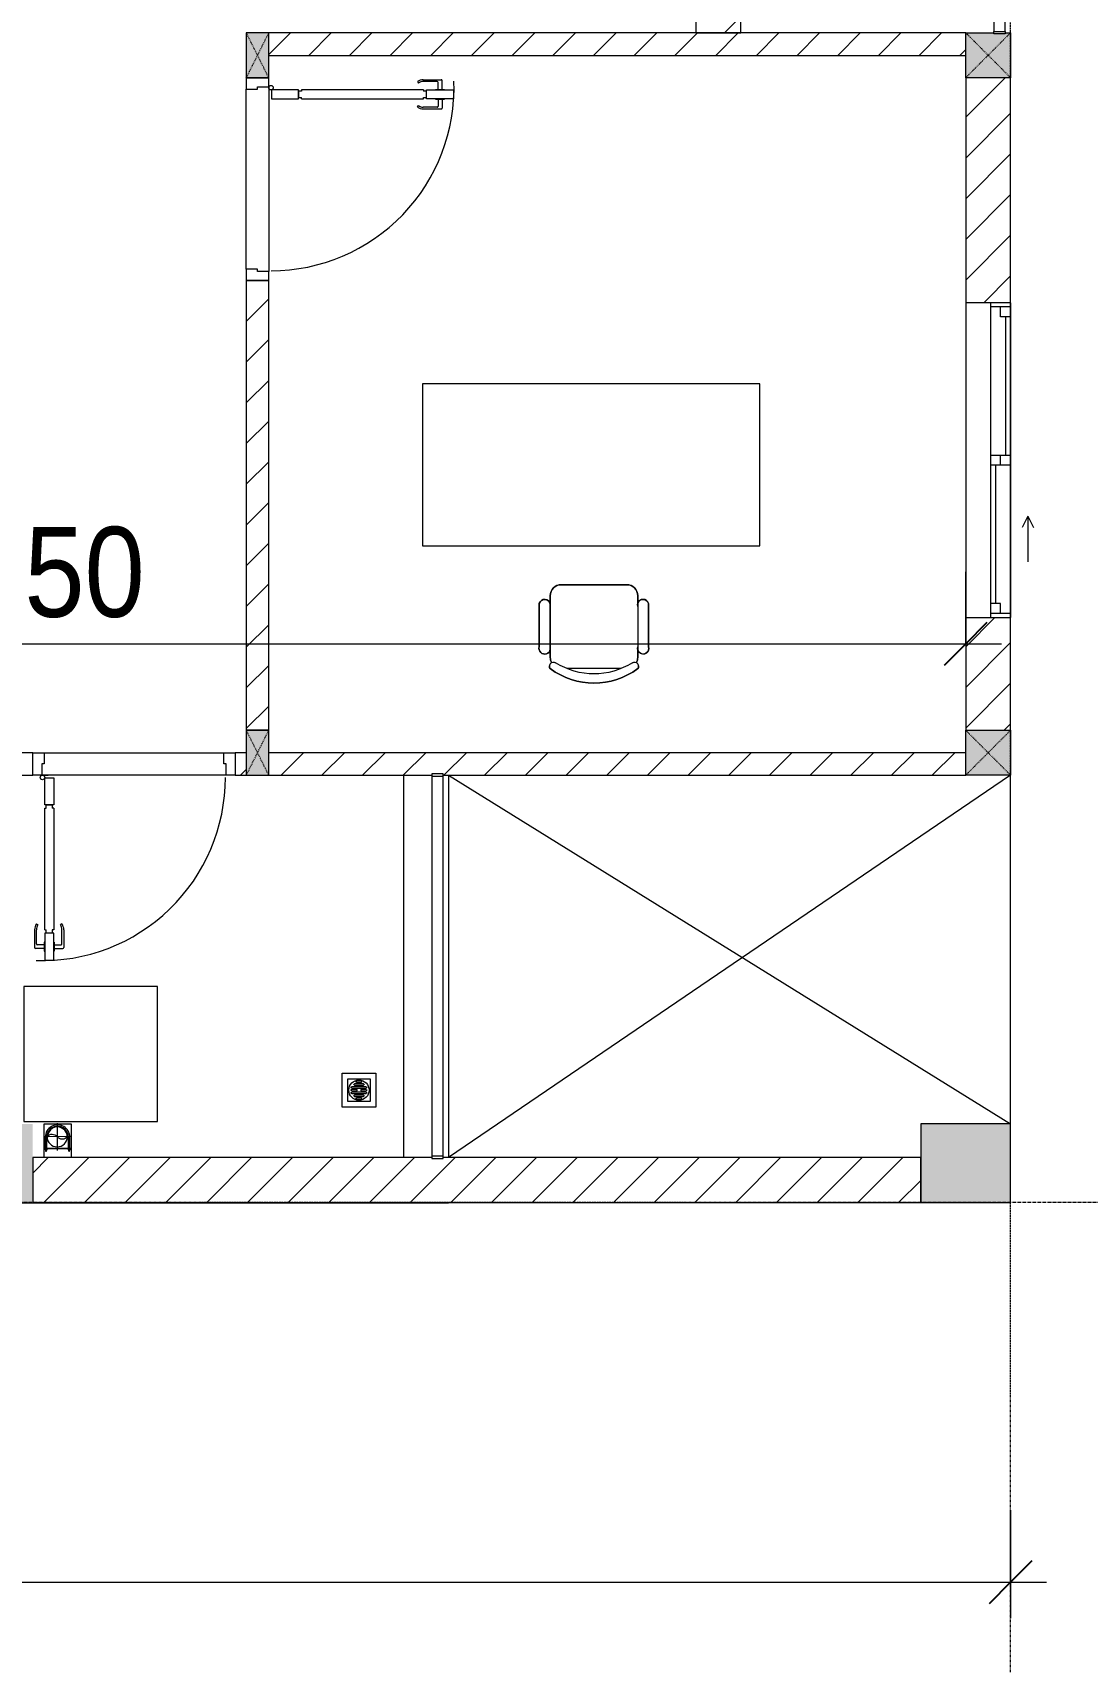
# Model space of a CAD drawing. Header units: millimetres. Extents: x 1591 to 239055, y -15958 to 83255.
# Drawn here: x 218782 to 223473, y 15149 to 22437 of the extents above; entities that cross this region are included whole.
import ezdxf

# ---------------------------------------------------------------- set-up
doc = ezdxf.new("R2010")
doc.units = ezdxf.units.MM
for name, pattern in [('Dash', [6, 3, -3]), ('Dash 1_8_', [6.35, 3.175, -3.175]), ('Grid Line', [22.225, 12.7, -3.175, 3.175, -3.175]), ('IMPORT-CENTER _2_', [40.64, 25.4, -5.08, 5.08, -5.08])]:
    doc.linetypes.add(name, pattern=pattern)
for name, color, linetype, lineweight in [('0-1', 250, 'Continuous', 5), ('A-ANNO-DIMS', 211, 'Continuous', 9), ('A-ANNO-DIMS-160', 211, 'Continuous', 9), ('A-AREA', 32, 'Dash 1_8_', 9), ('A-DETL-GENF-1', 9, 'Continuous', 9), ('A-DETL-THIN-1', 151, 'Continuous', 9), ('A-DOOR-1', 254, 'Continuous', 9), ('A-DOOR-2', 9, 'Continuous', 9), ('A-FLOR-1', 7, 'Continuous', 9), ('A-FLOR-2', 9, 'Continuous', 9), ('A-FLOR-HRAL', 11, 'Continuous', 9), ('A-FLOR-HRAL-1', 254, 'Continuous', 9), ('A-FLOR-HRAL-2', 9, 'Continuous', 9), ('A-GLAZ', 151, 'Continuous', 9), ('A-WALL-1', 253, 'Continuous', 18), ('A-WALL-2', 9, 'Continuous', 9), ('A-WALL-3', 113, 'Continuous', 18), ('A-WALL-PATT-1', 10, 'Continuous', 9), ('A-WALL-PATT-2', 111, 'Continuous', 9), ('G-IMPT', 8, 'Continuous', 9), ('G-IMPT-1', 254, 'Continuous', 9), ('G-IMPT-2', 8, 'IMPORT-CENTER _2_', 9), ('I-FURN', 30, 'Continuous', 9), ('I-FURN-1', 254, 'Continuous', 9), ('M-EQPM', 50, 'Continuous', 9), ('S-COLS', 52, 'Continuous', 9), ('S-COLS-1', 52, 'Continuous', 5), ('S-COLS-2', 250, 'Continuous', 18), ('S-COLS-3', 254, 'Continuous', 9), ('S-COLS-4', 253, 'Continuous', 18), ('S-COLS-5', 52, 'Continuous', 18), ('S-COLS-HDLN', 52, 'Dash', 9), ('S-COLS-HDLN-1', 9, 'Dash', 9), ('S-GRID-1', 1, 'Grid Line', 9)]:
    doc.layers.add(name, color=color, linetype=linetype, lineweight=lineweight)
doc.styles.add('UTM Avo', font='UTM Avo.ttf', dxfattribs={"width": 0.9, "height": 400})
doc.dimstyles.new('1_Dim_chi_tiet_2_5', dxfattribs={"dimscale": 304.8, "dimtxt": 399.720379, "dimasz": 0.629921, "dimexe": 0.524934, "dimexo": 0.0625, "dimgap": 0.052493, "dimtad": 1, "dimdec": 0, "dimrnd": 5, "dimzin": 0, "dimdsep": 46, "dimtxsty": 'UTM Avo', "dimblk1": 'OBLIQUE', "dimblk2": 'OBLIQUE', "dimsah": 1, "dimcen": 0.09, "dimdle": 0.524934, "dimazin": 0, "dimtfac": 1, "dimtdec": 4, "dimtix": 1, "dimtmove": 0, "dimatfit": 3, "dimfxl": 1.049869, "dimfxlon": 1, "dimtvp": 1, "dimtolj": 1, "dimtzin": 0, "dimarcsym": 2})
doc.dimstyles.new('1_Dim_chi_tiet_2_5_1', dxfattribs={"dimscale": 304.8, "dimtxt": 399.720379, "dimasz": 0.629921, "dimexe": 0.524934, "dimexo": 0.0625, "dimgap": 0.052493, "dimtad": 1, "dimdec": 0, "dimrnd": 5, "dimzin": 0, "dimdsep": 46, "dimtxsty": 'UTM Avo', "dimblk1": 'OBLIQUE', "dimblk2": 'OBLIQUE', "dimsah": 1, "dimcen": 0.09, "dimdle": 0.524934, "dimazin": 0, "dimtfac": 1, "dimtdec": 4, "dimtix": 1, "dimtmove": 0, "dimatfit": 3, "dimfxl": 1.049869, "dimfxlon": 1, "dimtvp": 1, "dimtolj": 1, "dimtzin": 0, "dimarcsym": 2})
pattern_1 = [(45, (0, 0), (-90.50967, 90.50967), [])]
pattern_2 = [(45, (95879.7, 0), (-90.50967, 90.50967), [])]

# ---------------------------------------------------------------- blocks, each defined once
blk = doc.blocks.new('NCV_TKTC_KET CAU_rvt-1-TKCS_MB TẦNG 6-8')
at = {"layer": 'S-COLS-1'}
for points in [[(122902.6, 17236.9), (122902.6, 17586.9), (122302.6, 17586.9), (122302.6, 17236.9)], [(127252.6, 17236.9), (127252.6, 17586.9), (126852.6, 17586.9), (126852.6, 17236.9)]]:
    blk.add_hatch(color=256, dxfattribs=at).paths.add_polyline_path(points)
at = {"layer": 'A-FLOR-1'}
blk.add_line((122752.4, 17235.3), (124752.5, 17235.3), dxfattribs=at)
at = {"layer": 'S-COLS-2'}
for p, q in [((127252.6, 17586.9), (126852.6, 17586.9)), ((126852.6, 17586.9), (126852.6, 17236.9)), ((127252.6, 17236.9), (127252.6, 17586.9)), ((126852.6, 17236.9), (127252.6, 17236.9))]:
    blk.add_line(p, q, dxfattribs=at)
blk = doc.blocks.new('DOOR_CW_01 CANH MO-PANEL KINH - DIW_01-900x2200-CỬA GỖ VÂN LAMINATE-553393-TKCS_MB TẦNG 6-8')
at = {"layer": 'A-DETL-GENF-1'}
for p, q in [((-442, 737), (-442, 816.5)), ((-399, 820.5), (-438, 820.5)), ((-399, 803.5), (-430, 803.5)), ((-399, 831.8), (-397, 831.8)), ((-399, 792.2), (-399, 831.8)), ((-397, 872), (-357, 872)), ((-397, 752), (-397, 872)), ((-397, 792.2), (-397, 831.8)), ((-357, 872), (-357, 752)), ((-357, 792.2), (-357, 831.8)), ((-355, 831.8), (-357, 831.8)), ((-355, 792.2), (-355, 831.8)), ((-355, 820.5), (-316, 820.5)), ((-355, 803.5), (-324, 803.5)), ((-312, 737), (-312, 816.5)), ((-434, 799.5), (-434, 737)), ((-397, 792.2), (-399, 792.2)), ((-357, 752), (-397, 752)), ((-397, 738), (-391, 738)), ((-397, 738), (-397, 196)), ((-363, 752), (-391, 752)), ((-391, 752), (-391, 738)), ((-363, 738), (-363, 752)), ((-357, 738), (-363, 738)), ((-357, 792.2), (-355, 792.2)), ((-357, 196), (-357, 738)), ((-320, 799.5), (-320, 737)), ((-433.9, 711.2), (-427.3, 715.8)), ((-320.1, 711.2), (-326.7, 715.8)), ((-397, 196), (-391, 196)), ((-357, 182), (-397, 182)), ((-397, 182), (-397, 62)), ((-391, 196), (-391, 182)), ((-391, 182), (-363, 182)), ((-357, 196), (-363, 196)), ((-363, 182), (-363, 196)), ((-357, 62), (-357, 182)), ((-397, 62), (-357, 62))]:
    blk.add_line(p, q, dxfattribs=at)
blk.add_circle((-407, 60), 10, dxfattribs=at)
for centre, radius, start, end in [((-438, 816.5), 4, 90, 180), ((-407, 60), 814, 360, 92), ((-430, 799.5), 4, 90, 180), ((-324, 799.5), 4, 360, 90), ((-316, 816.5), 4, 0, 90), ((-397, 737), 45, 180, 215), ((-397, 737), 37, 180, 215), ((-357, 737), 37, 325, 0), ((-357, 737), 45, 325, 0)]:
    blk.add_arc(centre, radius, start, end, dxfattribs=at)
at = {"layer": 'A-DOOR-2'}
for p, q in [((-410, 50), (-450, 50)), ((-450, 50), (-450, -50)), ((-410, 0), (-410, 50)), ((-400, 0), (-410, 0)), ((-407, 50), (-382, 50)), ((-400, -50), (-400, 0)), ((410, 0), (400, 0)), ((400, 0), (400, -50)), ((450, 50), (410, 50)), ((410, 50), (410, 0)), ((450, -50), (450, 50)), ((-450, -50), (-400, -50)), ((400, -50), (450, -50))]:
    blk.add_line(p, q, dxfattribs=at)
blk = doc.blocks.new('BAN LV A - BAN LV A_dwg_ban hoc2-348006-TKCS_MB TẦNG 6-8')
at = {"layer": 'I-FURN'}
for p, q in [((145.8, 437.4), (-145.8, 437.4)), ((-194.4, 388.8), (-194.4, 113.4)), ((194.4, 113.4), (194.4, 388.8)), ((-243, 354.4), (-243, 162)), ((194.4, 351.4), (194.4, 150.8)), ((243.7, 162), (243.7, 354.4)), ((-120.5, 64.8), (120.5, 64.8))]:
    blk.add_line(p, q, dxfattribs=at)
at = {"layer": 'I-FURN', "flags": 128}
blk.add_lwpolyline([(-737.8, 610.5), (-737.8, 1330.5), (-154.9, 1330.5), (762.2, 1330.5), (762.2, 610.5)], close=True, dxfattribs=at)
at = {"layer": 'I-FURN'}
for centre, radius, start, end in [((-145.8, 388.8), 48.6, 90, 180), ((145.8, 388.8), 48.6, 360, 90), ((-218.7, 347.3), 25.3, 343.7398, 163.7398), ((219.4, 347.3), 25.3, 16.2602, 170.70537), ((-218.7, 154.9), 25.3, 163.7398, 16.2602), ((219.4, 154.9), 25.3, 189.29463, 16.2602), ((-180.2, 75.4), 17.8, 57.97259, 216.69006), ((-145.8, 113.4), 48.6, 180, 207.58444), ((0, 359.3), 318.2, 237.57575, 302.42425), ((180.2, 75.4), 17.8, 323.30994, 122.02741), ((145.8, 113.4), 48.6, 332.41556, 0), ((0, 324), 324, 233.1301, 306.8699)]:
    blk.add_arc(centre, radius, start, end, dxfattribs=at)
blk = doc.blocks.new('BAN LV A - BAN LV A_dwg-348005-TKCS_MB TẦNG 6-8')
at = {"extrusion": (0, 0, -1), "zscale": -1, "rotation": 180}
blk.add_blockref('BAN LV A - BAN LV A_dwg_ban hoc2-348006-TKCS_MB TẦNG 6-8', (-729, 1383.7), dxfattribs=at)
blk = doc.blocks.new('BAN LV A - BAN LV A-348231-TKCS_MB TẦNG 6-8')
at = {"layer": 'I-FURN-1'}
for p, q in [((534.6, 1270.3), (534.6, 1235.9)), ((923.4, 1232.9), (923.4, 1270.3)), ((486, 1221.7), (486, 1029.3)), ((972.7, 1029.3), (972.7, 1221.7)), ((534.6, 1029.3), (534.6, 994.9)), ((923.4, 994.9), (923.4, 1032.3)), ((583.2, 946.3), (874.8, 946.3)), ((1491.2, 773.2), (-8.8, 773.2)), ((-8.8, 773.2), (-8.8, 53.2)), ((1491.2, 53.2), (1491.2, 773.2)), ((-8.8, 53.2), (1491.2, 53.2))]:
    blk.add_line(p, q, dxfattribs=at)
for centre, radius, start, end in [((548.9, 1308.3), 17.8, 143.30994, 240.59603), ((729, 1059.7), 324, 53.1301, 126.8699), ((909.2, 1308.3), 17.8, 299.40397, 36.69006), ((510.3, 1228.8), 25.3, 16.2602, 196.2602), ((583.2, 1270.3), 48.6, 152.41556, 180), ((874.8, 1270.3), 48.6, 360, 27.58444), ((948.4, 1228.8), 25.3, 343.7398, 170.70537), ((510.3, 1036.4), 25.3, 196.2602, 343.7398), ((948.4, 1036.4), 25.3, 189.29463, 343.7398), ((583.2, 994.9), 48.6, 180, 270), ((874.8, 994.9), 48.6, 270, 360)]:
    blk.add_arc(centre, radius, start, end, dxfattribs=at)
blk.add_blockref('BAN LV A - BAN LV A_dwg-348005-TKCS_MB TẦNG 6-8', (0, 0))
blk = doc.blocks.new('MAY GIAT - MAY GIAT_dwg-348053-TKCS_MB TẦNG 6-8')
at = {"layer": 'G-IMPT-1', "flags": 128}
blk.add_lwpolyline([(5, 596.6), (5, 2.3), (605, 2.3), (605, 596.6)], close=True, dxfattribs=at)
blk = doc.blocks.new('MAY GIAT - MAY GIAT-348233-TKCS_MB TẦNG 6-8')
at = {"layer": 'I-FURN-1'}
for p, q in [((5, 596.6), (5, 2.3)), ((605, 596.6), (5, 596.6)), ((605, 2.3), (605, 596.6)), ((5, 2.3), (605, 2.3))]:
    blk.add_line(p, q, dxfattribs=at)
blk.add_blockref('MAY GIAT - MAY GIAT_dwg-348053-TKCS_MB TẦNG 6-8', (0, 0))
blk = doc.blocks.new('Railing - 50 x 10mm-901205-TKCS_MB TẦNG 6-8')
at = {"layer": 'A-FLOR-HRAL-2'}
for p, q in [((25, 5), (-25, 5)), ((-25, 5), (-25, -5)), ((25, -5), (25, 5)), ((-25, -5), (25, -5))]:
    blk.add_line(p, q, dxfattribs=at)
blk = doc.blocks.new('Railing - Railing-884738-TKCS_MB TẦNG 6-8')
at = {"layer": 'A-FLOR-HRAL-2'}
for p, q in [((101769.1, 9871.7), (101769.1, 8182.9)), ((101819.1, 8182.9), (101819.1, 9871.7))]:
    blk.add_line(p, q, dxfattribs=at)
at = {"rotation": 180}
for p in [(101794.1, 9876.7), (101794.1, 8177.9)]:
    blk.add_blockref('Railing - 50 x 10mm-901205-TKCS_MB TẦNG 6-8', p, dxfattribs=at)
blk = doc.blocks.new('G1_SOF - BO TRU - 100x200-745959-TKCS_MB TẦNG 6-8')
at = {"layer": 'S-COLS'}
blk.add_hatch(color=256, dxfattribs=at).paths.add_polyline_path([(-50, 100), (-50, -100), (50, -100), (50, 100)])
at = {"layer": 'S-COLS-4'}
for p, q in [((50, 100), (-50, 100)), ((-50, 100), (-50, -100)), ((50, -100), (50, 100)), ((-50, -100), (50, -100))]:
    blk.add_line(p, q, dxfattribs=at)
at = {"layer": 'S-COLS-HDLN-1'}
for p, q in [((50, 100), (-50, -100)), ((-50, 100), (50, -100))]:
    blk.add_line(p, q, dxfattribs=at)
blk = doc.blocks.new('DOOR_CW_01 CANH MO-PANEL KINH - DIG_01-900x2200-CỬA NHÔM KÍNH-901215-TKCS_MB TẦNG 6-8')
at = {"layer": 'A-DETL-GENF-1'}
for p, q in [((-397, -182), (-397, -62)), ((-397, -62), (-357, -62)), ((-357, -62), (-357, -182)), ((-357, -182), (-397, -182)), ((-397, -196), (-391, -196)), ((-397, -738), (-397, -196)), ((-391, -196), (-391, -182)), ((-391, -182), (-363, -182)), ((-363, -182), (-363, -196)), ((-357, -196), (-363, -196)), ((-357, -196), (-357, -738)), ((-433.9, -711.2), (-427.3, -715.8)), ((-320.1, -711.2), (-326.7, -715.8)), ((-442, -737), (-442, -816.5)), ((-434, -799.5), (-434, -737)), ((-399, -792.2), (-399, -831.8)), ((-397, -792.2), (-399, -792.2)), ((-397, -738), (-391, -738)), ((-357, -752), (-397, -752)), ((-397, -752), (-397, -872)), ((-397, -792.2), (-397, -831.8)), ((-391, -752), (-391, -738)), ((-363, -752), (-391, -752)), ((-357, -738), (-363, -738)), ((-363, -738), (-363, -752)), ((-357, -872), (-357, -752)), ((-357, -792.2), (-357, -831.8)), ((-357, -792.2), (-355, -792.2)), ((-355, -792.2), (-355, -831.8)), ((-320, -799.5), (-320, -737)), ((-312, -737), (-312, -816.5)), ((-399, -820.5), (-438, -820.5)), ((-399, -803.5), (-430, -803.5)), ((-399, -831.8), (-397, -831.8)), ((-397, -872), (-357, -872)), ((-355, -831.8), (-357, -831.8)), ((-355, -803.5), (-324, -803.5)), ((-355, -820.5), (-316, -820.5))]:
    blk.add_line(p, q, dxfattribs=at)
blk.add_circle((-407, -60), 10, dxfattribs=at)
for centre, radius, start, end in [((-407, -60), 814, 268, 0), ((-397, -737), 45, 145, 180), ((-397, -737), 37, 145, 180), ((-357, -737), 37, 0, 35), ((-357, -737), 45, 360, 35), ((-430, -799.5), 4, 180, 270), ((-324, -799.5), 4, 270, 0), ((-438, -816.5), 4, 180, 270), ((-316, -816.5), 4, 270, 0)]:
    blk.add_arc(centre, radius, start, end, dxfattribs=at)
at = {"layer": 'A-DOOR-2'}
for p, q in [((-450, -50), (-450, 50)), ((-450, 50), (-400, 50)), ((-400, 50), (-400, 0)), ((400, 0), (400, 50)), ((400, 50), (450, 50)), ((450, 50), (450, -50)), ((-410, -50), (-450, -50)), ((-410, 0), (-410, -50)), ((-400, 0), (-410, 0)), ((-407, -50), (-382, -50)), ((410, 0), (400, 0)), ((410, -50), (410, 0)), ((450, -50), (410, -50))]:
    blk.add_line(p, q, dxfattribs=at)
blk = doc.blocks.new('NCV_TKTC_TANG 6 - 8_rvt-2-TKCS_MB TẦNG 6-8')
at = {"layer": 'A-WALL-PATT-1'}
h = blk.add_hatch(dxfattribs=at)
h.set_pattern_fill('FP_1', color=256, style=0, pattern_type=2)
h.set_pattern_definition(pattern_1)
h.paths.add_polyline_path([(127052.6, 22336.9), (127052.6, 22436.9), (123952.6, 22436.9), (123952.6, 22336.9), (125430.8, 22336.9)])
h = blk.add_hatch(dxfattribs=at)
h.set_pattern_fill('FP_1', color=256, style=0, pattern_type=2)
h.set_pattern_definition(pattern_1)
h.paths.add_polyline_path([(123952.6, 19337.4), (123952.6, 21336.5), (123852.6, 21336.5), (123852.6, 19337.4)])
h = blk.add_hatch(dxfattribs=at)
h.set_pattern_fill('FP_1', color=256, style=0, pattern_type=2)
h.set_pattern_definition(pattern_1)
h.paths.add_polyline_path([(123852.6, 19136.9), (123852.6, 19236.9), (123802.6, 19236.9), (123802.6, 19136.9), (123818.8, 19136.9)])
h.paths.add_polyline_path([(122902.6, 19136.9), (122902.6, 19236.9), (122852.6, 19236.9), (122852.6, 19136.9)])
h = blk.add_hatch(dxfattribs=at)
h.set_pattern_fill('FP_1', color=256, style=0, pattern_type=2)
h.set_pattern_definition(pattern_1)
h.paths.add_polyline_path([(127052.6, 19136.9), (127052.6, 19236.9), (123952.6, 19236.9), (123952.6, 19136.9), (124677.6, 19136.9), (124677.6, 19142.4), (124727.6, 19142.4), (124727.6, 19136.9), (125430.8, 19136.9)])
at = {"layer": 'A-FLOR-2'}
for p, q in [((123852.6, 21386.5), (123852.6, 22186.5)), ((123952.6, 22196.5), (123952.6, 21376.5)), ((122952.6, 19236.9), (123752.6, 19236.9))]:
    blk.add_line(p, q, dxfattribs=at)
at = {"layer": 'A-WALL-1'}
for p, q in [((127052.6, 22436.9), (123952.6, 22436.9)), ((123952.6, 22336.9), (127052.6, 22336.9)), ((123852.6, 22236.5), (123952.6, 22236.5)), ((123952.6, 21336.5), (123852.6, 21336.5)), ((123852.6, 21336.5), (123852.6, 19337.4)), ((123952.6, 19337.4), (123952.6, 21336.5)), ((123852.6, 19337.4), (123952.6, 19337.4)), ((122902.6, 19236.9), (122852.6, 19236.9)), ((122902.6, 19136.9), (122902.6, 19236.9)), ((123852.6, 19236.9), (123802.6, 19236.9)), ((123802.6, 19236.9), (123802.6, 19136.9)), ((127052.6, 19236.9), (123952.6, 19236.9)), ((122852.6, 19136.9), (122902.6, 19136.9)), ((123802.6, 19136.9), (123852.6, 19136.9)), ((123952.6, 19136.9), (124677.6, 19136.9)), ((124727.6, 19136.9), (127052.6, 19136.9))]:
    blk.add_line(p, q, dxfattribs=at)
at = {"layer": 'A-WALL-2'}
for p, q in [((123852.6, 21386.5), (123852.6, 22186.5)), ((123952.6, 22196.5), (123952.6, 21376.5)), ((122952.6, 19236.9), (123752.6, 19236.9)), ((123762.6, 19136.9), (122942.6, 19136.9)), ((124552.6, 17436.9), (124552.6, 19136.9)), ((124752.6, 19136.9), (124752.6, 17436.9))]:
    blk.add_line(p, q, dxfattribs=at)
at = {"layer": 'A-DOOR-1', "rotation": 269.9999999999996}
blk.add_blockref('DOOR_CW_01 CANH MO-PANEL KINH - DIW_01-900x2200-CỬA GỖ VÂN LAMINATE-553393-TKCS_MB TẦNG 6-8', (123902.6, 21786.5), dxfattribs=at)
at = {"layer": 'A-DOOR-1'}
blk.add_blockref('DOOR_CW_01 CANH MO-PANEL KINH - DIG_01-900x2200-CỬA NHÔM KÍNH-901215-TKCS_MB TẦNG 6-8', (123352.6, 19186.9), dxfattribs=at)
at = {"layer": 'A-FLOR-HRAL-1'}
blk.add_blockref('Railing - Railing-884738-TKCS_MB TẦNG 6-8', (22908.5, 9260.7), dxfattribs=at)
at = {"layer": 'I-FURN-1'}
for name, p, rotation in [('BAN LV A - BAN LV A-348231-TKCS_MB TẦNG 6-8', (126128.2, 20929.7), 180), ('MAY GIAT - MAY GIAT-348233-TKCS_MB TẦNG 6-8', (122860.3, 18202.4), 269.9999999999991)]:
    blk.add_blockref(name, p, dxfattribs=dict(at, rotation=rotation))
at = {"layer": 'S-COLS-3', "rotation": 180}
for p in [(123902.6, 22336.9), (123902.6, 19236.9)]:
    blk.add_blockref('G1_SOF - BO TRU - 100x200-745959-TKCS_MB TẦNG 6-8', p, dxfattribs=at)
blk = doc.blocks.new('G1_SOF - BO TRU - 200x200-3056269-TKCS_MB TẦNG 6-8')
at = {"layer": 'S-COLS'}
blk.add_hatch(color=256, dxfattribs=at).paths.add_polyline_path([(100, 100), (-100, 100), (-100, -100), (100, -100)])
at = {"layer": 'S-COLS-5'}
for p, q in [((-100, 100), (100, 100)), ((-100, -100), (-100, 100)), ((100, 100), (100, -100)), ((100, -100), (-100, -100))]:
    blk.add_line(p, q, dxfattribs=at)
at = {"layer": 'S-COLS-HDLN'}
for p, q in [((100, -100), (-100, 100)), ((-100, -100), (100, 100))]:
    blk.add_line(p, q, dxfattribs=at)
blk = doc.blocks.new('G1_SOF - BO TRU - 200x200-V118-TKCS_MB TẦNG 6-8')
at = {"layer": 'S-COLS'}
blk.add_hatch(color=256, dxfattribs=at).paths.add_polyline_path([(-75, 100), (-100, 100), (-100, -100), (-75, -100), (-75, -96.6), (-25, -96.6), (-25, -100), (100, -100), (100, 100), (-25, 100)])
at = {"layer": 'S-COLS-5'}
for p, q in [((-100, 100), (100, 100)), ((-100, -100), (-100, 100)), ((100, 100), (100, -100)), ((-75, -100), (-100, -100)), ((100, -100), (-25, -100))]:
    blk.add_line(p, q, dxfattribs=at)
at = {"layer": 'S-COLS-HDLN'}
for p, q in [((100, -100), (-100, 100)), ((-100, -100), (100, 100))]:
    blk.add_line(p, q, dxfattribs=at)
blk = doc.blocks.new('TKTC_XREF_251221_MB TANG 2-7 - TKTC_XREF_260130_MB TANG 2-5_dwg_THU NUOC - THU NUOC-444531-TKCS_MB TẦNG 1-4746810-TKCS_MB TẦNG 6-8')
at = {"layer": 'G-IMPT'}
for p, q in [((-23.3, 10.8), (40.9, 10.8)), ((40.9, 4.8), (-23.3, 4.8)), ((-11, 23.3), (28.5, 23.3)), ((28.5, 17.3), (-11, 17.3)), ((-1.1, 35.6), (18.5, 35.6)), ((18.5, 29.6), (-1.1, 29.6)), ((-23.3, -13.6), (40.9, -13.6)), ((40.9, -19.6), (-23.3, -19.6)), ((-11, -26.1), (28.5, -26.1)), ((28.5, -32.1), (-11, -32.1)), ((-1.1, -38.5), (18.5, -38.5)), ((18.5, -44.5), (-1.1, -44.5))]:
    blk.add_line(p, q, dxfattribs=at)
at = {"layer": 'G-IMPT', "flags": 128}
for points in [[(83.7, -79.4), (83.7, 70.6), (-66.3, 70.6), (-66.3, -79.4)], [(58.7, -54.4), (58.7, 45.6), (-41.3, 45.6), (-41.3, -54.4)]]:
    blk.add_lwpolyline(points, close=True, dxfattribs=at)
for points in [[(-23.3, -1.2), (0.7, -1.2), (0.7, -7.2), (-23.3, -7.2)], [(40.9, -7.2), (16.7, -7.2), (16.7, -1.2), (40.9, -1.2)]]:
    blk.add_lwpolyline(points, dxfattribs=at)
at = {"layer": 'G-IMPT'}
for centre, radius, start, end in [((8.7, -4.4), 45, 360, 180), ((8.7, -4.4), 45, 360, 180), ((-23.3, 7.8), 3, 90, 270), ((-11, 20.3), 3, 90, 270), ((-1.1, 32.6), 3, 90, 270), ((18.5, 32.6), 3, 270, 90), ((28.5, 20.3), 3, 270, 90), ((40.9, 7.8), 3, 270, 90), ((8.7, -4.4), 45, 180, 360), ((8.7, -4.4), 45, 180, 360), ((-23.3, -4.2), 3, 90, 270), ((-23.3, -16.6), 3, 90, 270), ((-11, -29.1), 3, 90, 270), ((-1.1, -41.5), 3, 90, 270), ((18.5, -41.5), 3, 270, 90), ((28.5, -29.1), 3, 270, 90), ((40.9, -4.2), 3, 270, 90), ((40.9, -16.6), 3, 270, 90)]:
    blk.add_arc(centre, radius, start, end, dxfattribs=at)
blk = doc.blocks.new('TKTC_XREF_251221_MB TANG 2-7 - TKTC_XREF_260130_MB TANG 2-5_dwg_$cc-4746806-TKCS_MB TẦNG 6-8')
at = {"layer": 'G-IMPT-2'}
for p, q in [((-0.673, 0), (0.673, 0)), ((0, -0.673), (0, 0.673))]:
    blk.add_line(p, q, dxfattribs=at)
at = {"layer": 'M-EQPM'}
blk.add_circle((0, 0), 0.5, dxfattribs=at)
for centre, radius, start, end in [((0, 0), 0.5, 90, 270), ((0.188, 0.25), 0.313, 126.8699, 233.1301), ((-0.188, -0.25), 0.313, 306.8699, 53.1301)]:
    blk.add_arc(centre, radius, start, end, dxfattribs=at)
blk = doc.blocks.new('TKTC_XREF_251221_MB TANG 2-7 - TKTC_XREF_260130_MB TANG 2-5_dwg_CUM U_DN100-4746796-TKCS_MB TẦNG 6-8')
at = {"layer": 'G-IMPT'}
blk.add_hatch(color=256, dxfattribs=at).paths.add_polyline_path([(0, 61), (0, 57), (14.8, 55.1), (28.5, 49.4), (40.3, 40.3), (49.4, 28.5), (55.1, 14.8), (57, 0), (55.1, -14.8), (49.4, -28.5), (40.3, -40.3), (28.5, -49.4), (14.8, -55.1), (0, -57), (0, -61), (15.8, -58.9), (30.5, -52.8), (43.1, -43.1), (52.8, -30.5), (58.9, -15.8), (61, 0), (58.9, 15.8), (52.8, 30.5), (43.1, 43.1), (30.5, 52.8), (15.8, 58.9)])
for p, q in [((-79.1, 66.6), (-79.1, 63.4)), ((-76.6, 66.6), (-76.6, 63.4)), ((-74.6, 66.6), (-74.6, 63.4)), ((-72.7, 69.3), (-72.7, 60.7)), ((-66.9, 67.9), (-71.7, 67.9)), ((-66.9, 62.1), (-71.7, 62.1)), ((-65, 69), (0, 69)), ((-79.1, -63.4), (-79.1, -66.6)), ((-76.6, -63.4), (-76.6, -66.6)), ((-74.6, -63.4), (-74.6, -66.6)), ((-72.7, -60.7), (-72.7, -69.3)), ((-66.9, -62.1), (-71.7, -62.1)), ((-66.9, -67.9), (-71.7, -67.9)), ((-65, -69), (0, -69))]:
    blk.add_line(p, q, dxfattribs=at)
at = {"layer": 'G-IMPT', "flags": 128}
for points in [[(-72.7, 67.6), (-78.1, 67.6), (-78.1, 62.4), (-72.7, 62.4)], [(-71.7, 59.2), (-66.9, 59.2), (-66.9, 70.8), (-71.7, 70.8)], [(-66.9, 70.8), (-66.9, 72.7), (-65, 72.7), (-65, 57.3), (-66.9, 57.3), (-66.9, 59.2)], [(-65, 61), (0, 61), (0, 57)], [(-72.7, -62.4), (-78.1, -62.4), (-78.1, -67.6), (-72.7, -67.6)], [(-71.7, -70.8), (-66.9, -70.8), (-66.9, -59.2), (-71.7, -59.2)], [(-66.9, -59.2), (-66.9, -57.3), (-65, -57.3), (-65, -72.7), (-66.9, -72.7), (-66.9, -70.8)], [(-65, -61), (0, -61), (0, -57)]]:
    blk.add_lwpolyline(points, dxfattribs=at)
at = {"layer": 'G-IMPT'}
for centre, radius, start, end in [((-78.1, 66.6), 0.96, 90, 180), ((-78.1, 63.4), 0.96, 180, 270), ((-71.1, 69.3), 1.56, 112.61986, 247.38014), ((-67.9, 65), 4.8, 143.1301, 216.8699), ((-71.1, 60.7), 1.56, 112.61986, 247.38014), ((0, 0), 69, 270, 90), ((0, 0), 61, 270, 90), ((0, 0), 57, 270, 90), ((-78.1, -63.4), 0.96, 90, 180), ((-78.1, -66.6), 0.96, 180, 270), ((-71.1, -60.7), 1.56, 112.61986, 247.38014), ((-67.9, -65), 4.8, 143.1301, 216.8699), ((-71.1, -69.3), 1.56, 112.61986, 247.38014)]:
    blk.add_arc(centre, radius, start, end, dxfattribs=at)
blk = doc.blocks.new('TKTC_XREF_251221_MB TANG 2-7 - TKTC_XREF_251221_MB TANG 2-7-2039446-TKCS_MB TẦNG 6-8')
at = {"layer": 'M-EQPM'}
for p, q in [((93600, 350), (93600, 1900)), ((89301, 240), (89301, 349.9)), ((89301, 349.9), (89420.6, 349.9)), ((89420.6, 349.9), (89420.6, 240)), ((89301, 200), (89301, 240)), ((89301, 240), (89420.6, 240)), ((89420.6, 240), (89301, 240)), ((89420.8, 240), (89420.8, 200))]:
    blk.add_line(p, q, dxfattribs=at)
at = {"extrusion": (0, 0, -1), "zscale": -1}
blk.add_blockref('TKTC_XREF_251221_MB TANG 2-7 - TKTC_XREF_260130_MB TANG 2-5_dwg_THU NUOC - THU NUOC-444531-TKCS_MB TẦNG 1-4746810-TKCS_MB TẦNG 6-8', (-90709.7, 504.4), dxfattribs=at)
at = {"extrusion": (0, 0, -1), "xscale": 90.00000000005102, "yscale": 90.00000000005102, "zscale": -90.000000000051, "rotation": 270.374026779938}
blk.add_blockref('TKTC_XREF_251221_MB TANG 2-7 - TKTC_XREF_260130_MB TANG 2-5_dwg_$cc-4746806-TKCS_MB TẦNG 6-8', (-89358.6, 292.9), dxfattribs=at)
at = {"xscale": 0.7894736842105242, "yscale": 0.7894736842105242, "zscale": 0.7894736842105242, "rotation": 89.99999999844378}
blk.add_blockref('TKTC_XREF_251221_MB TANG 2-7 - TKTC_XREF_260130_MB TANG 2-5_dwg_CUM U_DN100-4746796-TKCS_MB TẦNG 6-8', (89360.4, 291.3), dxfattribs=at)
blk = doc.blocks.new('1_FAMILY RVT - W01-WxH 1400x1400xmm-389822-TKCS_MB TẦNG 6-8')
at = {"layer": 'A-GLAZ'}
for p, q in [((248.4, 172.39), (299.2, 197.79)), ((248.4, 172.39), (299.2, 146.99)), ((248.4, 172.39), (451.6, 172.39)), ((-700, 96.19), (-700, -103.81)), ((700, 96.19), (-700, 96.19)), ((-700, 96.19), (-636.5, 96.19)), ((-680.95, 96.19), (-680.95, 7.29)), ((-636.5, 96.19), (-22.225, 96.19)), ((-636.5, 96.19), (-636.5, 51.74)), ((-636.5, 73.965), (-22.225, 73.965)), ((-22.225, 7.29), (-22.225, 96.19)), ((-22.225, 96.19), (22.225, 96.19)), ((22.225, 96.19), (680.95, 96.19)), ((22.225, 96.19), (22.225, 7.29)), ((680.95, 96.19), (700, 96.19)), ((680.95, 96.19), (680.95, 7.29)), ((700, -103.81), (700, 96.19)), ((-700, 7.29), (-680.95, 7.29)), ((-636.5, 51.74), (-680.95, 51.74)), ((-680.95, 7.29), (-22.225, 7.29)), ((22.225, 51.74), (-22.225, 51.74)), ((-22.225, 7.29), (22.225, 7.29)), ((22.225, 29.515), (636.5, 29.515)), ((22.225, 7.29), (636.5, 7.29)), ((636.5, 51.74), (636.5, 7.29)), ((680.95, 51.74), (636.5, 51.74)), ((636.5, 7.29), (700, 7.29)), ((-700, -103.81), (700, -103.81))]:
    blk.add_line(p, q, dxfattribs=at)
blk = doc.blocks.new('Railing - 50 x 10mm-1251311-TKCS_MB TẦNG 6-8')
at = {"layer": 'A-FLOR-HRAL'}
for p, q in [((25, 5), (-25, 5)), ((-25, 5), (-25, -5)), ((25, -5), (25, 5)), ((-25, -5), (25, -5))]:
    blk.add_line(p, q, dxfattribs=at)
blk = doc.blocks.new('Railing - Railing-3828688-TKCS_MB TẦNG 6-8')
at = {"layer": 'A-FLOR-HRAL'}
for p, q in [((127177.6, 25356.9), (127177.6, 22442.4)), ((127227.6, 22442.4), (127227.6, 25356.9))]:
    blk.add_line(p, q, dxfattribs=at)
at = {"extrusion": (0, 0, -1), "zscale": -1}
for p in [(-127202.6, 25361.9), (-127202.6, 22437.4)]:
    blk.add_blockref('Railing - 50 x 10mm-1251311-TKCS_MB TẦNG 6-8', p, dxfattribs=at)
blk = doc.blocks.new('DIMBLOCK28-TKCS_MB TẦNG 6-8')
at = {"layer": 'A-ANNO-DIMS-160'}
for p, q in [((211982.3, 15869.3), (211982.3, 15389.3)), ((211982.3, 15549.3), (211982.3, 15869.3)), ((223132.3, 15869.3), (223132.3, 15389.3)), ((223132.3, 15549.3), (223132.3, 15869.3)), ((211822.3, 15549.3), (223292.3, 15549.3))]:
    blk.add_line(p, q, dxfattribs=at)
at = {"layer": 'A-ANNO-DIMS-160', "lineweight": 25}
for p, q in [((211982.3, 15549.3), (212078.3, 15645.3)), ((223132.3, 15549.3), (223228.3, 15645.3)), ((211982.3, 15549.3), (211886.3, 15453.3)), ((223132.3, 15549.3), (223036.3, 15453.3))]:
    blk.add_line(p, q, dxfattribs=at)
at = {"layer": 'A-ANNO-DIMS-160', "color": 0, "insert": (216872.6, 16068.9), "char_height": 400, "width": 1643.295, "attachment_point": 1, "line_spacing_factor": 1.110334, "style": 'UTM Avo'}
blk.add_mtext('11150', dxfattribs=at)
blk = doc.blocks.new('_Oblique')
at = {"color": 0, "linetype": 'ByBlock', "lineweight": -2}
blk.add_line((-0.5, -0.5), (0.5, 0.5), dxfattribs=at)
blk = doc.blocks.new('DIMBLOCK327-TKCS_MB TẦNG 6-8')
at = {"layer": 'A-ANNO-DIMS-160'}
for p, q in [((214582.3, 20041.2), (214582.3, 19561.2)), ((214582.3, 19721.2), (214582.3, 20041.2)), ((222932.3, 20041.2), (222932.3, 19561.2)), ((222932.3, 19721.2), (222932.3, 20041.2)), ((214422.3, 19721.2), (223092.3, 19721.2))]:
    blk.add_line(p, q, dxfattribs=at)
at = {"layer": 'A-ANNO-DIMS-160', "lineweight": 25}
for p, q in [((214582.3, 19721.2), (214678.3, 19817.2)), ((222932.3, 19721.2), (223028.3, 19817.2)), ((214582.3, 19721.2), (214486.3, 19625.2)), ((222932.3, 19721.2), (222836.3, 19625.2))]:
    blk.add_line(p, q, dxfattribs=at)
at = {"layer": 'A-ANNO-DIMS-160', "color": 0, "insert": (218209.5, 20240.8), "char_height": 400, "width": 1314.636, "attachment_point": 1, "line_spacing_factor": 1.110334, "style": 'UTM Avo'}
blk.add_mtext('8350', dxfattribs=at)

msp = doc.modelspace()

# ---------------------------------------------------------------- hatches: boundary and pattern name
at = {"layer": 'A-WALL-PATT-2'}
h = msp.add_hatch(dxfattribs=at)
h.set_pattern_fill('FP_1', color=256, style=0, pattern_type=2)
h.set_pattern_definition(pattern_2)
h.paths.add_polyline_path([(221932.3, 22436.9), (221932.3, 22612.4), (221732.3, 22612.4), (221732.3, 22436.9)])
h.paths.add_polyline_path([(221932.3, 25112.4), (221932.3, 25436.9), (221732.3, 25436.9), (221732.3, 25112.4)])
h = msp.add_hatch(dxfattribs=at)
h.set_pattern_fill('FP_1', color=256, style=0, pattern_type=2)
h.set_pattern_definition(pattern_2)
h.paths.add_polyline_path([(223075.2, 19336.9), (223132.3, 19336.9), (223132.3, 19837.4), (222932.3, 19837.4), (222932.3, 19336.9)])
h.paths.add_polyline_path([(223132.3, 21237.4), (223132.3, 22237.4), (222932.3, 22237.4), (222932.3, 21237.4)])
h = msp.add_hatch(dxfattribs=at)
h.set_pattern_fill('FP_1', color=256, style=0, pattern_type=2)
h.set_pattern_definition(pattern_2)
h.paths.add_polyline_path([(221310.5, 17236.9), (222732.3, 17236.9), (222732.3, 17436.9), (220607.3, 17436.9), (220607.3, 17433.6), (220557.3, 17433.6), (220557.3, 17436.9), (218782.3, 17436.9), (218782.3, 17236.9)])

# ---------------------------------------------------------------- linework, layer by layer
at = {"layer": 'A-AREA'}
msp.add_line((218832.2, 17536.9), (218832.2, 17436.9), dxfattribs=at)
at = {"layer": 'A-DETL-THIN-1'}
for p, q in [((223132.3, 19136.9), (220632.3, 17436.9)), ((220632.3, 19136.9), (223132.3, 17586.9))]:
    msp.add_line(p, q, dxfattribs=at)
at = {"layer": 'A-WALL-3'}
for p, q in [((221732.3, 22612.4), (221732.3, 22436.9)), ((221932.3, 22436.9), (221932.3, 22612.4)), ((221732.3, 22436.9), (221932.3, 22436.9)), ((222932.3, 22237.4), (222932.3, 21237.4)), ((223132.3, 21237.4), (223132.3, 22237.4)), ((222932.3, 19837.4), (222932.3, 19336.9)), ((223132.3, 19336.9), (223132.3, 19837.4)), ((220557.3, 17436.9), (218782.3, 17436.9)), ((218782.3, 17436.9), (218782.3, 17236.9)), ((222732.3, 17436.9), (220607.3, 17436.9)), ((222732.3, 17236.9), (222732.3, 17436.9)), ((218782.3, 17236.9), (222732.3, 17236.9))]:
    msp.add_line(p, q, dxfattribs=at)
at = {"layer": 'S-GRID-1'}
for p, q in [((223132.3, 19149.4), (223132.3, 77012.5)), ((223132.3, 15149.4), (223132.3, 19149.4)), ((223800.6, 17236.9), (130306.5, 17236.9))]:
    msp.add_line(p, q, dxfattribs=at)

# ---------------------------------------------------------------- block references
at = {"layer": '0-1'}
for name in ['NCV_TKTC_KET CAU_rvt-1-TKCS_MB TẦNG 6-8', 'NCV_TKTC_TANG 6 - 8_rvt-2-TKCS_MB TẦNG 6-8']:
    msp.add_blockref(name, (95879.7, 0), dxfattribs=at)
at = {"layer": 'A-FLOR-HRAL'}
msp.add_blockref('Railing - Railing-3828688-TKCS_MB TẦNG 6-8', (95879.7, 0), dxfattribs=at)
at = {"layer": 'A-GLAZ', "rotation": 270}
msp.add_blockref('1_FAMILY RVT - W01-WxH 1400x1400xmm-389822-TKCS_MB TẦNG 6-8', (223036.1, 20537.4), dxfattribs=at)
at = {"layer": 'M-EQPM'}
msp.add_blockref('TKTC_XREF_251221_MB TANG 2-7 - TKTC_XREF_251221_MB TANG 2-7-2039446-TKCS_MB TẦNG 6-8', (129532.3, 17236.9), dxfattribs=at)
at = {"layer": 'S-COLS', "rotation": 180}
for name, p in [('G1_SOF - BO TRU - 200x200-V118-TKCS_MB TẦNG 6-8', (223032.3, 22337.4)), ('G1_SOF - BO TRU - 200x200-3056269-TKCS_MB TẦNG 6-8', (223032.3, 19236.9))]:
    msp.add_blockref(name, p, dxfattribs=at)

# ---------------------------------------------------------------- dimensions: what is measured, and where the dimension line sits
at = {"layer": 'A-ANNO-DIMS'}
for base, p1, p2, dimstyle, override, picture, middle in [((222932.3, 19721.2), (214582.3, 20041.2), (222932.3, 20041.2), '1_Dim_chi_tiet_2_5_1', {"dimpost": '<>', "dimfxl": 8350}, 'DIMBLOCK327-TKCS_MB TẦNG 6-8', (218757.3, 19944.2)), ((223132.3, 15549.3), (211982.3, 15869.3), (223132.3, 15869.3), '1_Dim_chi_tiet_2_5', {"dimpost": '<>', "dimfxl": 11150}, 'DIMBLOCK28-TKCS_MB TẦNG 6-8', (217557.3, 15772.3))]:
    dim = msp.add_linear_dim(base=base, p1=p1, p2=p2, dimstyle=dimstyle, override=override, dxfattribs=at)
    dim.commit()
    dim.dimension.update_dxf_attribs({"geometry": picture, "text_midpoint": middle})

doc.saveas('drawing.dxf')
